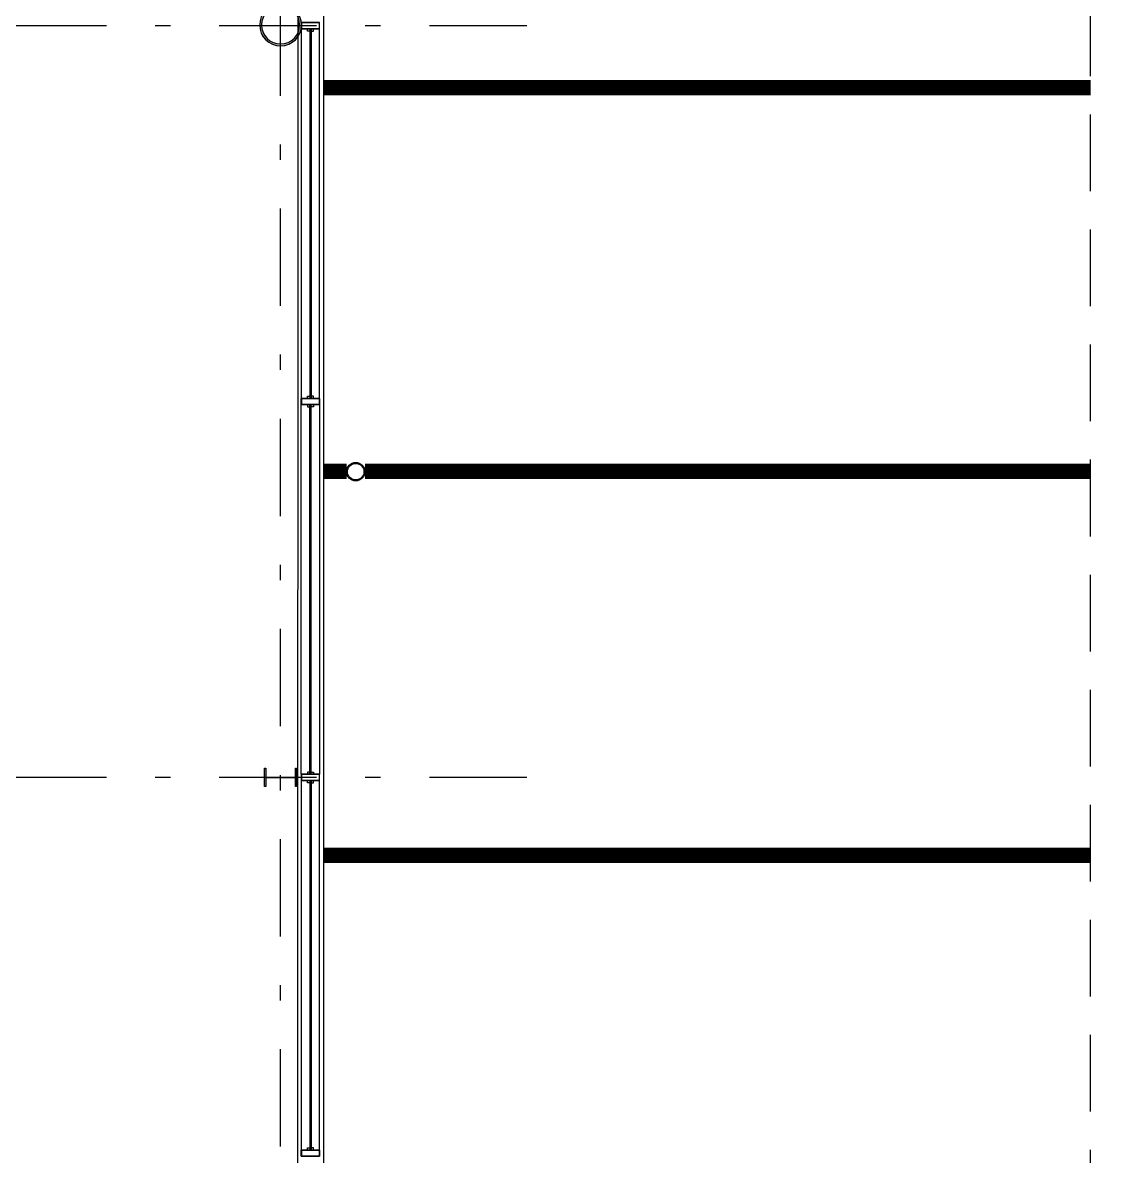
# Model space of a CAD drawing. Header units: millimetres. Extents: x -579 to 213, y -67 to 509.
# Drawn here: x -1.68 to 5.33, y 7.33 to 14.72 of the extents above; entities that cross this region are included whole.
import ezdxf
from ezdxf.xclip import XClip

# ---------------------------------------------------------------- set-up
doc = ezdxf.new("R2010")
doc.units = ezdxf.units.MM
doc.header["$LTSCALE"] = 0.1
doc.linetypes.add('X REF - ANELO INST bind$0$X REF - ANELO EXT$0$DASHED', pattern=[0.75, 0.5, -0.25])
doc.linetypes.add('X REF - ANELO INST bind$0$X REF - ANELO$0$DASHDOT2', pattern=[12.7, 6.35, -3.175, 0, -3.175])
for name, color, linetype in [('X REF - ANELO INST bind$0$X REF - ANELO EXT$0$MET-COLUMNA METALICA', 7, 'Continuous'), ('X REF - ANELO INST bind$0$X REF - ANELO EXT$0$P-PINT VIAL AMARILLA', 9, 'Continuous'), ('X REF - ANELO INST bind$0$X REF - ANELO EXT$0$PROY-MEDIASOMBRA', 8, 'X REF - ANELO INST bind$0$X REF - ANELO EXT$0$DASHED'), ('X REF - ANELO INST bind$0$X REF - ANELO$0$A-VISTAS', 8, 'Continuous'), ('X REF - ANELO INST bind$0$X REF - ANELO$0$C-METALICA', 8, 'Continuous'), ('X REF - ANELO INST bind$0$X REF - ANELO$0$MET-COLUMNA METALICA', 7, 'Continuous'), ('X REF - ANELO INST bind$0$X REF - ANELO$0$MET-EJE CABRIADAS', 8, 'X REF - ANELO INST bind$0$X REF - ANELO$0$DASHDOT2')]:
    doc.layers.add(name, color=color, linetype=linetype)

# ---------------------------------------------------------------- blocks, each defined once
blk = doc.blocks.new('X REF - ANELO INST bind$0$X REF - ANELO$0$COL MET 20')
at = {"layer": 'X REF - ANELO INST bind$0$X REF - ANELO$0$MET-COLUMNA METALICA'}
blk.add_hatch(color=256, dxfattribs=at).paths.add_polyline_path([(-0.0971, -0.0036, -0.414214), (-0.0935, 0), (0.0935, 0, -0.414214), (0.0971, -0.0036), (0.0971, -0.0568), (0.1045, -0.0568), (0.1045, 0.0615), (0.0971, 0.0615), (0.0971, 0.0083, -0.414214), (0.0935, 0.0047), (-0.0935, 0.0047, -0.414214), (-0.0971, 0.0083), (-0.0971, 0.0615), (-0.1045, 0.0615), (-0.1045, -0.0568), (-0.0971, -0.0568)])
blk.add_lwpolyline([(-0.0971, -0.0568), (-0.1045, -0.0568), (-0.1045, 0.0615), (-0.0971, 0.0615), (-0.0971, 0.0083, 0.414214), (-0.0935, 0.0047), (0.0935, 0.0047, 0.414214), (0.0971, 0.0083), (0.0971, 0.0615), (0.1045, 0.0615), (0.1045, -0.0568), (0.0971, -0.0568), (0.0971, -0.0036, 0.414214), (0.0935, 0), (-0.0935, 0, 0.414214), (-0.0971, -0.0036)], format="xyb", close=True, dxfattribs=at)
blk = doc.blocks.new('X REF - ANELO INST bind$0$X REF - ANELO$0$CMET REDONDA')
at = {"layer": 'X REF - ANELO INST bind$0$X REF - ANELO$0$MET-COLUMNA METALICA'}
h = blk.add_hatch(color=256, dxfattribs=at)
h.paths.add_polyline_path([(0, 0.1241), (0, 0.1366, -0.414214), (0.1365, 0.0001), (0.124, 0.0001, 0.414214)])
h.paths.add_polyline_path([(0, -0.1364), (0, -0.1239, 0.414214), (0.124, 0.0001), (0.1365, 0.0001, -0.414214)])
h.paths.add_polyline_path([(0, -0.1239), (0, -0.1364, -0.414214), (-0.1365, 0.0001), (-0.124, 0.0001, 0.414214)])
h.paths.add_polyline_path([(0, 0.1366), (0, 0.1241, 0.414214), (-0.124, 0.0001), (-0.1365, 0.0001, -0.414214)])
h = blk.add_hatch(color=256, dxfattribs=at)
h.paths.add_polyline_path([(0, 0.124), (0, 0.1365, -0.414214), (0.1365, 0), (0.124, 0, 0.414214)])
h.paths.add_polyline_path([(0, -0.1365), (0, -0.124, 0.414214), (0.124, 0), (0.1365, 0, -0.414214)])
h.paths.add_polyline_path([(0, -0.124), (0, -0.1365, -0.414214), (-0.1365, 0), (-0.124, 0, 0.414214)])
h.paths.add_polyline_path([(0, 0.1365), (0, 0.124, 0.414214), (-0.124, 0), (-0.1365, 0, -0.414214)])
for centre, radius in [((0, 0.0001), 0.1365), ((0, 0), 0.1365), ((0, 0.0001), 0.124), ((0, 0), 0.124)]:
    blk.add_circle(centre, radius, dxfattribs=at)
blk = doc.blocks.new('X REF - ANELO INST bind$0$X REF - ANELO EXT$0$parking')
at = {"layer": 'X REF - ANELO INST bind$0$X REF - ANELO EXT$0$P-PINT VIAL AMARILLA', "const_width": 0.1, "elevation": -0.0001}
blk.add_lwpolyline([(-4.75, 0), (0.25, 0)], dxfattribs=at)
blk = doc.blocks.new('X REF - ANELO INST bind$0$X REF - ANELO EXT')
at = {"layer": 'X REF - ANELO INST bind$0$X REF - ANELO EXT$0$MET-COLUMNA METALICA'}
for radius in [0.06, 0.054]:
    blk.add_circle((0.4894, 11.7926), radius, dxfattribs=at)
at = {"layer": 'X REF - ANELO INST bind$0$X REF - ANELO EXT$0$P-PINT VIAL AMARILLA', "const_width": 0.1}
for points in [[(0.2792, 11.7942), (0.4294, 11.7942)], [(0.5494, 11.7942), (5.2792, 11.7942)]]:
    blk.add_lwpolyline(points, dxfattribs=at)
at = {"layer": 'X REF - ANELO INST bind$0$X REF - ANELO EXT$0$PROY-MEDIASOMBRA', "ltscale": 10}
blk.add_lwpolyline([(0.2793, 16.8873), (0.2792, -0.629), (5.2791, -0.629), (5.2792, 16.8873), (0.2793, 16.8873)], dxfattribs=at)
at = {"xscale": -1, "rotation": 180}
for p in [(5.0292, 14.2965, 0.004), (5.0292, 9.2918, 0.004), (5.0292, 9.2918, 0.004)]:
    blk.add_blockref('X REF - ANELO INST bind$0$X REF - ANELO EXT$0$parking', p, dxfattribs=at)
blk = doc.blocks.new('X REF - ANELO INST bind$0$X REF - ANELO')
at = {"layer": 'X REF - ANELO INST bind$0$X REF - ANELO$0$A-VISTAS'}
for p, q in [((0.1114, 17.1705, 0.0039), (0.1104, 4.8148)), ((0.2803, 17.1705, 0.0039), (0.2793, -0.0852))]:
    blk.add_line(p, q, dxfattribs=at)
at = {"layer": 'X REF - ANELO INST bind$0$X REF - ANELO$0$C-METALICA'}
for p, q in [((0.1343, 14.6896), (0.1343, 12.2709)), ((0.1903, 14.6799), (0.1903, 12.2709)), ((0.1983, 14.6799), (0.1983, 12.2709)), ((0.2543, 12.2709), (0.2543, 14.6896)), ((0.2541, 12.2699), (0.1343, 12.2699)), ((0.1343, 9.8199), (0.1343, 12.2289)), ((0.1903, 9.8199), (0.1903, 12.2289)), ((0.1983, 9.8199), (0.1983, 12.2289)), ((0.2543, 12.2289), (0.2543, 9.8199)), ((0.1343, 9.7799), (0.1343, 7.3709)), ((0.1903, 9.7799), (0.1903, 7.3709)), ((0.1983, 9.7799), (0.1983, 7.3709)), ((0.2543, 7.3709), (0.2543, 9.7799)), ((0.2541, 7.3299), (0.1343, 7.3299))]:
    blk.add_line(p, q, dxfattribs=at)
for points in [[(0.2543, 14.7199), (0.1343, 14.7199), (0.1343, 14.6799), (0.2543, 14.6799)], [(0.2533, 14.7189), (0.1353, 14.7189), (0.1353, 14.6809), (0.2533, 14.6809)], [(0.1744, 14.6799), (0.1894, 14.6799), (0.1894, 14.6649), (0.1744, 14.6649)], [(0.2142, 14.6799), (0.1992, 14.6799), (0.1992, 14.6649), (0.2142, 14.6649)], [(0.2543, 12.2699), (0.1343, 12.2699), (0.1343, 12.2299), (0.2543, 12.2299)], [(0.2543, 12.2299), (0.1343, 12.2299), (0.1343, 12.2699), (0.2543, 12.2699)], [(0.2533, 12.2689), (0.1353, 12.2689), (0.1353, 12.2309), (0.2533, 12.2309)], [(0.2533, 12.2309), (0.1353, 12.2309), (0.1353, 12.2689), (0.2533, 12.2689)], [(0.1744, 12.2853), (0.1894, 12.2853), (0.1894, 12.2703), (0.1744, 12.2703)], [(0.2142, 12.2853), (0.1992, 12.2853), (0.1992, 12.2703), (0.2142, 12.2703)], [(0.1744, 12.2146), (0.1894, 12.2146), (0.1894, 12.2296), (0.1744, 12.2296)], [(0.2142, 12.2146), (0.1992, 12.2146), (0.1992, 12.2296), (0.2142, 12.2296)], [(0.1744, 9.8199), (0.1894, 9.8199), (0.1894, 9.8349), (0.1744, 9.8349)], [(0.2142, 9.8199), (0.1992, 9.8199), (0.1992, 9.8349), (0.2142, 9.8349)], [(0.2543, 9.8199), (0.1343, 9.8199), (0.1343, 9.7799), (0.2543, 9.7799)], [(0.2533, 9.8189), (0.1353, 9.8189), (0.1353, 9.7809), (0.2533, 9.7809)], [(0.1744, 9.7799), (0.1894, 9.7799), (0.1894, 9.7649), (0.1744, 9.7649)], [(0.2142, 9.7799), (0.1992, 9.7799), (0.1992, 9.7649), (0.2142, 9.7649)], [(0.2543, 7.3299), (0.1343, 7.3299), (0.1343, 7.3699), (0.2543, 7.3699)], [(0.2543, 7.3699), (0.1343, 7.3699), (0.1343, 7.3299), (0.2543, 7.3299)], [(0.2533, 7.3309), (0.1353, 7.3309), (0.1353, 7.3689), (0.2533, 7.3689)], [(0.2533, 7.3689), (0.1353, 7.3689), (0.1353, 7.3309), (0.2533, 7.3309)], [(0.1744, 7.3853), (0.1894, 7.3853), (0.1894, 7.3703), (0.1744, 7.3703)], [(0.2142, 7.3853), (0.1992, 7.3853), (0.1992, 7.3703), (0.2142, 7.3703)]]:
    blk.add_lwpolyline(points, close=True, dxfattribs=at)
at = {"layer": 'X REF - ANELO INST bind$0$X REF - ANELO$0$MET-EJE CABRIADAS'}
for p, q in [((0, -0.8271, -0.0011), (0, 30.2363, -0.0011)), ((1.6043, 14.6999), (-54.2799, 14.6999)), ((1.6043, 9.7999), (-54.2799, 9.7999))]:
    blk.add_line(p, q, dxfattribs=at)
blk.add_blockref('X REF - ANELO INST bind$0$X REF - ANELO EXT', (0, 0))
at = {"layer": 'X REF - ANELO INST bind$0$X REF - ANELO$0$MET-COLUMNA METALICA', "xscale": -1}
blk.add_blockref('X REF - ANELO INST bind$0$X REF - ANELO$0$CMET REDONDA', (0, 14.7045, -0.0011), dxfattribs=at)
at = {"layer": 'X REF - ANELO INST bind$0$X REF - ANELO$0$MET-COLUMNA METALICA', "rotation": 180}
blk.add_blockref('X REF - ANELO INST bind$0$X REF - ANELO$0$COL MET 20', (0, 9.8022, -0.0011), dxfattribs=at)
blk = doc.blocks.new('X REF - ANELO INST bind')
ref = blk.add_blockref('X REF - ANELO INST bind$0$X REF - ANELO', (0, 0))
XClip(ref).set_block_clipping_path([(-76.9680737415, -24.7711317477), (92.9860355418, 61.1669630168)])

msp = doc.modelspace()

# ---------------------------------------------------------------- block references
msp.add_blockref('X REF - ANELO INST bind', (0, 0))

doc.saveas('drawing.dxf')
